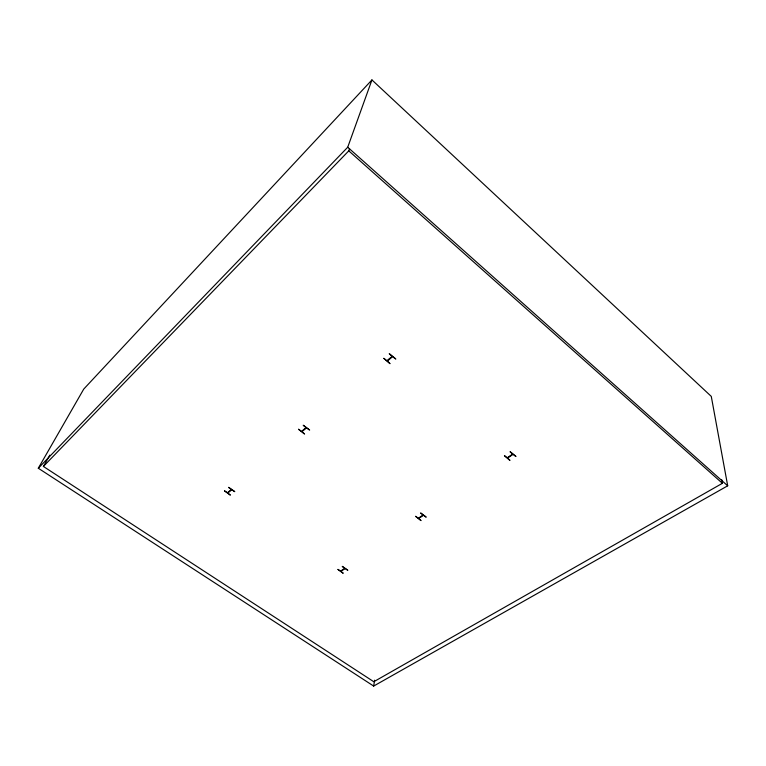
<?xml version="1.0" encoding="UTF-8"?>
<svg xmlns="http://www.w3.org/2000/svg" width="766" height="766" viewBox="0 0 766 766"><rect width="100%" height="100%" fill="white"/><g stroke="black" fill="none" stroke-linecap="round" stroke-linejoin="round"><path stroke-width="1.15" d="M373.664 686.068L727.7 485.807L711.279 396.395L371.941 79.932L83.753 389.071L38.3 468.237L373.664 686.068L374.631 680.179M721.773 479.775L722.405 483.308L373.798 681.73L43.394 466.446L348.779 150.854L349.574 148.623M38.3 468.237L347.716 147.235L371.941 79.932M43.394 466.446L49.847 455.109M348.779 150.854L722.405 483.308M347.716 147.235L727.7 485.807M224.562 490.872L230.365 495.114L227.741 493.074L231.792 489.723C242.18 496.665 221.336 482.178 231.399 489.445L227.339 492.797L224.562 490.872M298.587 429.295L304.59 434.016L301.881 431.737L306.534 427.897C317.315 435.615 295.724 419.49 306.122 427.581L301.469 431.43L298.587 429.295M383.852 358.364L390.038 363.668L387.261 361.112L392.642 356.659C403.816 365.325 381.487 347.218 392.211 356.314L386.83 360.767L383.852 358.364M337.998 569.435L343.216 573.265L340.87 571.426L345.131 568.525C354.543 574.806 335.709 561.708 344.777 568.276L340.506 571.177L337.998 569.435M415.679 516.361L421.041 520.593L418.638 518.553L423.493 515.259C433.183 522.192 413.822 507.724 423.119 514.982L418.265 518.285L415.679 516.361M504.478 455.693L509.955 460.404L507.513 458.135L513.086 454.343C523.063 462.061 503.195 445.936 512.713 454.037L507.13 457.829L504.478 455.693"/></g></svg>
